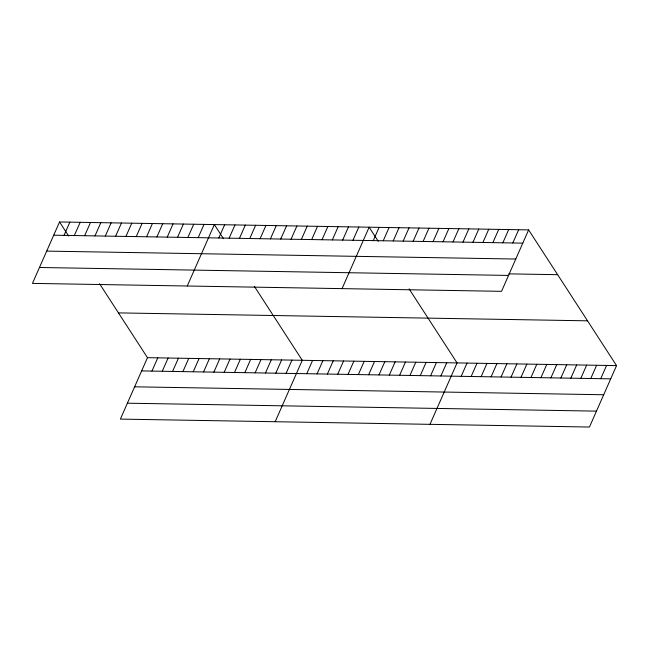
<?xml version="1.0" encoding="UTF-8"?>
<svg xmlns="http://www.w3.org/2000/svg" width="649" height="649" viewBox="0 0 649 649"><rect width="100%" height="100%" fill="white"/><g stroke="black" fill="none" stroke-linecap="round" stroke-linejoin="round"><path stroke-width="0.97" d="M59.546 221.966L32.45 283.386L501.531 291.328L528.627 229.9L59.546 221.966L68.68 236.058M64.024 235.376L69.865 222.136M74.343 235.546L80.184 222.315M84.662 235.725L90.503 222.485M94.981 235.903L100.822 222.664M105.3 236.074L111.141 222.834M115.619 236.252L121.46 223.013M125.938 236.423L131.779 223.183M136.266 236.601L142.099 223.361M146.585 236.771L152.418 223.532M156.904 236.95L162.737 223.71M167.223 237.12L173.056 223.881M177.542 237.299L183.383 224.059M187.861 237.469L193.702 224.238M198.18 237.648L204.021 224.408M99.516 283.662L147.469 357.672L120.373 419.1L589.454 427.034L616.55 365.614L528.627 229.9M187.245 286.006L214.34 224.586L223.475 238.678M151.947 371.082L157.788 357.842M218.818 237.996L224.659 224.757M162.266 371.26L168.107 358.021M229.138 238.167L234.979 224.935M172.585 371.431L178.426 358.199M239.457 238.345L245.298 225.106M182.904 371.609L188.745 358.37M249.776 238.524L255.617 225.284M193.232 371.78L199.065 358.548M260.103 238.694L265.936 225.454M203.551 371.958L209.384 358.719M270.422 238.873L276.255 225.633M213.87 372.128L219.703 358.897M280.741 239.043L286.574 225.803M224.189 372.307L230.03 359.067M291.06 239.221L296.901 225.982M234.508 372.485L240.349 359.246M301.379 239.392L307.22 226.152M244.827 372.656L250.668 359.416M311.698 239.57L317.539 226.331M255.146 372.834L260.987 359.595M322.018 239.741L327.859 226.501M265.465 373.005L271.306 359.765M332.337 239.919L338.178 226.679M275.784 373.183L281.625 359.944M342.656 240.089L348.497 226.85M286.104 373.353L291.945 360.114M352.975 240.268L358.816 227.028M275.176 421.72L302.264 360.292L254.319 286.282M342.047 288.627L369.135 227.207L378.27 241.298M306.75 373.702L312.583 360.463M373.264 240.609L379.105 227.369M317.069 373.881L322.902 360.641M383.234 240.779L389.076 227.539M327.388 374.051L333.221 360.82M393.205 240.949L399.038 227.71M337.707 374.23L343.548 360.99M403.167 241.12L409.008 227.88M348.026 374.4L353.867 361.168M413.137 241.282L418.978 228.05M358.345 374.578L364.186 361.339M423.107 241.452L428.94 228.213M368.664 374.749L374.505 361.517M433.07 241.623L438.911 228.383M378.984 374.927L384.825 361.688M443.04 241.793L448.881 228.553M389.303 375.106L395.144 361.866M453.01 241.963L458.851 228.724M399.622 375.276L405.463 362.037M462.98 242.126L468.813 228.894M409.941 375.455L415.782 362.215M472.943 242.296L478.784 229.056M420.26 375.625L426.101 362.385M482.913 242.466L488.754 229.227M430.587 375.803L436.42 362.564M492.883 242.637L498.724 229.397M440.906 375.974L446.739 362.734M502.853 242.807L508.686 229.568M429.971 424.341L457.058 362.913L409.113 288.902M512.815 242.969L518.656 229.738M461.188 376.323L467.029 363.083M471.158 376.485L476.999 363.253M481.128 376.655L486.969 363.416M491.098 376.826L496.931 363.586M501.06 376.996L506.901 363.756M511.031 377.166L516.872 363.927M521.001 377.329L526.842 364.089M530.971 377.499L536.804 364.259M540.933 377.669L546.774 364.43M550.904 377.84L556.745 364.6M560.874 378.01L566.707 364.77M570.836 378.172L576.677 364.933M580.806 378.343L586.647 365.103M590.777 378.513L596.618 365.273M600.747 378.683L606.58 365.444M53.705 235.198L522.786 243.14M46.687 251.106L515.768 259.04M508.8 273.862L557.637 274.689M39.467 267.485L508.548 275.427M118.451 312.891L587.532 320.825M147.469 357.672L616.55 365.614M141.628 370.912L610.709 378.854M134.619 386.812L603.7 394.754M127.391 403.191L596.472 411.133"/></g></svg>
